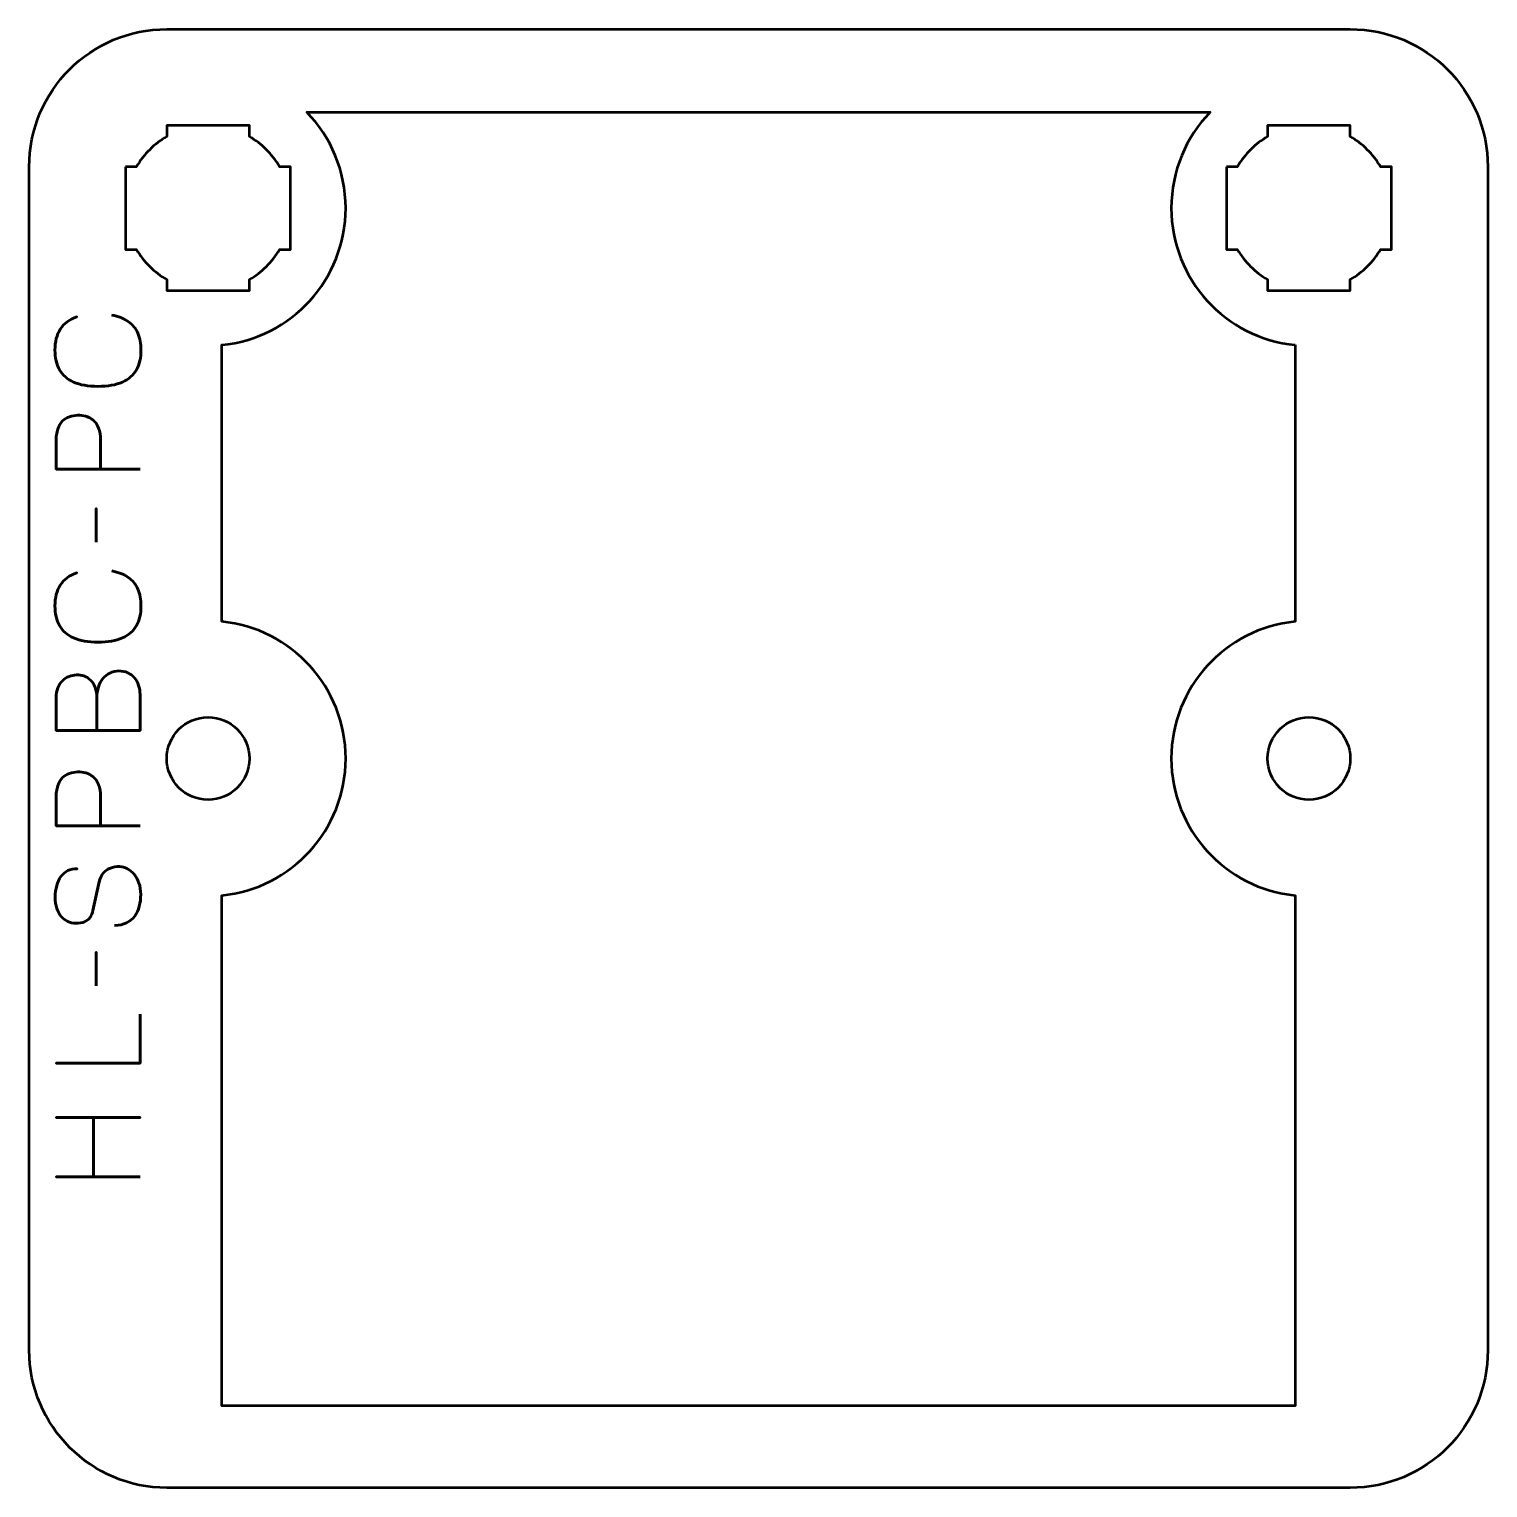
# Model space of a CAD drawing. Header units: centimetres. Extents: x -13.15 to -7.85, y -17.5 to -12.2.
import ezdxf

# ---------------------------------------------------------------- set-up
doc = ezdxf.new("R2010")
doc.units = ezdxf.units.CM
doc.header["$MEASUREMENT"] = 0
doc.layers.add('Layer 1', color=7, linetype='Continuous')

msp = doc.modelspace()

# ---------------------------------------------------------------- linework, layer by layer
at = {"layer": 'Layer 1', "lineweight": 53}
for centre in [(-12.5, -14.85), (-8.5, -14.85)]:
    msp.add_ellipse(centre, major_axis=(0, 0.15), ratio=1, dxfattribs=at)
for points, knots in [([(-10.992, -17.5), (-10.992, -17.5), (-10.008, -17.5), (-10.008, -17.5), (-10.008, -17.5), (-10.008, -17.5), (-9.246, -17.5), (-9.246, -17.5), (-9.246, -17.5), (-9.246, -17.5), (-8.38564, -17.5), (-8.38564, -17.5), (-8.38564, -17.5), (-8.38564, -17.5), (-8.35, -17.5), (-8.35, -17.5), (-8.35, -17.5), (-8.07391, -17.5), (-7.85, -17.27609), (-7.85, -17), (-7.85, -17), (-7.85, -17), (-7.85, -12.7), (-7.85, -12.7), (-7.85, -12.7), (-7.85, -12.42391), (-8.07391, -12.2), (-8.35, -12.2), (-8.35, -12.2), (-8.35, -12.2), (-12.65, -12.2), (-12.65, -12.2), (-12.65, -12.2), (-12.92609, -12.2), (-13.15, -12.42391), (-13.15, -12.7), (-13.15, -12.7), (-13.15, -12.7), (-13.15, -17), (-13.15, -17), (-13.15, -17), (-13.15, -17.27471), (-12.92471, -17.5), (-12.65, -17.5), (-12.65, -17.5), (-12.65, -17.5), (-10.992, -17.5), (-10.992, -17.5)], [0, 0, 0, 0, 0.0833333, 0.0833333, 0.0833333, 0.0833333, 0.1666667, 0.1666667, 0.1666667, 0.1666667, 0.25, 0.25, 0.25, 0.25, 0.3333333, 0.3333333, 0.3333333, 0.3333333, 0.4166667, 0.4166667, 0.4166667, 0.4166667, 0.5, 0.5, 0.5, 0.5, 0.5833333, 0.5833333, 0.5833333, 0.5833333, 0.6666667, 0.6666667, 0.6666667, 0.6666667, 0.75, 0.75, 0.75, 0.75, 0.8333333, 0.8333333, 0.8333333, 0.8333333, 0.9166667, 0.9166667, 0.9166667, 0.9166667, 1, 1, 1, 1]), ([(-8.55, -13.34752), (-8.80263, -13.32243), (-9, -13.10923), (-9, -12.85), (-9, -12.85), (-9, -12.71473), (-8.94622, -12.592), (-8.85893, -12.50199), (-8.85893, -12.50199), (-8.85893, -12.50199), (-12.14107, -12.50199), (-12.14107, -12.50199), (-12.14107, -12.50199), (-12.05378, -12.592), (-12, -12.71473), (-12, -12.85), (-12, -12.85), (-12, -13.10923), (-12.19737, -13.32243), (-12.45, -13.34752), (-12.45, -13.34752), (-12.45, -13.34752), (-12.45, -14.35248), (-12.45, -14.35248), (-12.45, -14.35248), (-12.19737, -14.37757), (-12, -14.59077), (-12, -14.85), (-12, -14.85), (-12, -15.10923), (-12.19737, -15.32243), (-12.45, -15.34752), (-12.45, -15.34752), (-12.45, -15.34752), (-12.45, -17.20199), (-12.45, -17.20199), (-12.45, -17.20199), (-12.45, -17.20199), (-8.55, -17.20199), (-8.55, -17.20199), (-8.55, -17.20199), (-8.55, -17.20199), (-8.55, -15.34752), (-8.55, -15.34752), (-8.55, -15.34752), (-8.80263, -15.32243), (-9, -15.10923), (-9, -14.85), (-9, -14.85), (-9, -14.59077), (-8.80263, -14.37757), (-8.55, -14.35248), (-8.55, -14.35248), (-8.55, -14.35248), (-8.55, -13.34752), (-8.55, -13.34752)], [0, 0, 0, 0, 0.0714286, 0.0714286, 0.0714286, 0.0714286, 0.1428571, 0.1428571, 0.1428571, 0.1428571, 0.2142857, 0.2142857, 0.2142857, 0.2142857, 0.2857143, 0.2857143, 0.2857143, 0.2857143, 0.3571429, 0.3571429, 0.3571429, 0.3571429, 0.4285714, 0.4285714, 0.4285714, 0.4285714, 0.5, 0.5, 0.5, 0.5, 0.5714286, 0.5714286, 0.5714286, 0.5714286, 0.6428571, 0.6428571, 0.6428571, 0.6428571, 0.7142857, 0.7142857, 0.7142857, 0.7142857, 0.7857143, 0.7857143, 0.7857143, 0.7857143, 0.8571429, 0.8571429, 0.8571429, 0.8571429, 0.9285714, 0.9285714, 0.9285714, 0.9285714, 1, 1, 1, 1]), ([(-12.8, -12.7), (-12.8, -12.7), (-12.75985, -12.7), (-12.75985, -12.7), (-12.75985, -12.7), (-12.7335, -12.65447), (-12.69553, -12.6165), (-12.65, -12.59015), (-12.65, -12.59015), (-12.65, -12.59015), (-12.65, -12.55), (-12.65, -12.55), (-12.65, -12.55), (-12.65, -12.55), (-12.5, -12.55), (-12.5, -12.55), (-12.5, -12.55), (-12.5, -12.55), (-12.35, -12.55), (-12.35, -12.55), (-12.35, -12.55), (-12.35, -12.55), (-12.35, -12.59015), (-12.35, -12.59015), (-12.35, -12.59015), (-12.30447, -12.6165), (-12.2665, -12.65447), (-12.24015, -12.7), (-12.24015, -12.7), (-12.24015, -12.7), (-12.2, -12.7), (-12.2, -12.7), (-12.2, -12.7), (-12.2, -12.7), (-12.2, -12.85), (-12.2, -12.85), (-12.2, -12.85), (-12.2, -12.85), (-12.2, -13), (-12.2, -13), (-12.2, -13), (-12.2, -13), (-12.24015, -13), (-12.24015, -13), (-12.24015, -13), (-12.2665, -13.04553), (-12.30447, -13.0835), (-12.35, -13.10985), (-12.35, -13.10985), (-12.35, -13.10985), (-12.35, -13.15), (-12.35, -13.15), (-12.35, -13.15), (-12.35, -13.15), (-12.5, -13.15), (-12.5, -13.15), (-12.5, -13.15), (-12.5, -13.15), (-12.65, -13.15), (-12.65, -13.15), (-12.65, -13.15), (-12.65, -13.15), (-12.65, -13.10985), (-12.65, -13.10985), (-12.65, -13.10985), (-12.69553, -13.0835), (-12.7335, -13.04553), (-12.75985, -13), (-12.75985, -13), (-12.75985, -13), (-12.8, -13), (-12.8, -13), (-12.8, -13), (-12.8, -13), (-12.8, -12.85), (-12.8, -12.85), (-12.8, -12.85), (-12.8, -12.85), (-12.8, -12.7), (-12.8, -12.7)], [0, 0, 0, 0, 0.05, 0.05, 0.05, 0.05, 0.1, 0.1, 0.1, 0.1, 0.15, 0.15, 0.15, 0.15, 0.2, 0.2, 0.2, 0.2, 0.25, 0.25, 0.25, 0.25, 0.3, 0.3, 0.3, 0.3, 0.35, 0.35, 0.35, 0.35, 0.4, 0.4, 0.4, 0.4, 0.45, 0.45, 0.45, 0.45, 0.5, 0.5, 0.5, 0.5, 0.55, 0.55, 0.55, 0.55, 0.6, 0.6, 0.6, 0.6, 0.65, 0.65, 0.65, 0.65, 0.7, 0.7, 0.7, 0.7, 0.75, 0.75, 0.75, 0.75, 0.8, 0.8, 0.8, 0.8, 0.85, 0.85, 0.85, 0.85, 0.9, 0.9, 0.9, 0.9, 0.95, 0.95, 0.95, 0.95, 1, 1, 1, 1]), ([(-8.8, -12.7), (-8.8, -12.7), (-8.75985, -12.7), (-8.75985, -12.7), (-8.75985, -12.7), (-8.7335, -12.65447), (-8.69553, -12.6165), (-8.65, -12.59015), (-8.65, -12.59015), (-8.65, -12.59015), (-8.65, -12.55), (-8.65, -12.55), (-8.65, -12.55), (-8.65, -12.55), (-8.5, -12.55), (-8.5, -12.55), (-8.5, -12.55), (-8.5, -12.55), (-8.35, -12.55), (-8.35, -12.55), (-8.35, -12.55), (-8.35, -12.55), (-8.35, -12.59015), (-8.35, -12.59015), (-8.35, -12.59015), (-8.30447, -12.6165), (-8.2665, -12.65447), (-8.24015, -12.7), (-8.24015, -12.7), (-8.24015, -12.7), (-8.2, -12.7), (-8.2, -12.7), (-8.2, -12.7), (-8.2, -12.7), (-8.2, -12.85), (-8.2, -12.85), (-8.2, -12.85), (-8.2, -12.85), (-8.2, -13), (-8.2, -13), (-8.2, -13), (-8.2, -13), (-8.24015, -13), (-8.24015, -13), (-8.24015, -13), (-8.2665, -13.04553), (-8.30447, -13.0835), (-8.35, -13.10985), (-8.35, -13.10985), (-8.35, -13.10985), (-8.35, -13.15), (-8.35, -13.15), (-8.35, -13.15), (-8.35, -13.15), (-8.5, -13.15), (-8.5, -13.15), (-8.5, -13.15), (-8.5, -13.15), (-8.65, -13.15), (-8.65, -13.15), (-8.65, -13.15), (-8.65, -13.15), (-8.65, -13.10985), (-8.65, -13.10985), (-8.65, -13.10985), (-8.69553, -13.0835), (-8.7335, -13.04553), (-8.75985, -13), (-8.75985, -13), (-8.75985, -13), (-8.8, -13), (-8.8, -13), (-8.8, -13), (-8.8, -13), (-8.8, -12.85), (-8.8, -12.85), (-8.8, -12.85), (-8.8, -12.85), (-8.8, -12.7), (-8.8, -12.7)], [0, 0, 0, 0, 0.05, 0.05, 0.05, 0.05, 0.1, 0.1, 0.1, 0.1, 0.15, 0.15, 0.15, 0.15, 0.2, 0.2, 0.2, 0.2, 0.25, 0.25, 0.25, 0.25, 0.3, 0.3, 0.3, 0.3, 0.35, 0.35, 0.35, 0.35, 0.4, 0.4, 0.4, 0.4, 0.45, 0.45, 0.45, 0.45, 0.5, 0.5, 0.5, 0.5, 0.55, 0.55, 0.55, 0.55, 0.6, 0.6, 0.6, 0.6, 0.65, 0.65, 0.65, 0.65, 0.7, 0.7, 0.7, 0.7, 0.75, 0.75, 0.75, 0.75, 0.8, 0.8, 0.8, 0.8, 0.85, 0.85, 0.85, 0.85, 0.9, 0.9, 0.9, 0.9, 0.95, 0.95, 0.95, 0.95, 1, 1, 1, 1])]:
    msp.add_open_spline(points, degree=3, knots=knots, dxfattribs=at)
at = {"layer": 'Layer 1', "color": 5, "lineweight": 53}
for points, knots in [([(-12.84963, -13.23881), (-12.82543, -13.24333), (-12.80546, -13.25123), (-12.7898, -13.26231), (-12.7898, -13.26231), (-12.7742, -13.27345), (-12.76263, -13.28771), (-12.75508, -13.30506), (-12.75508, -13.30506), (-12.74753, -13.32235), (-12.74372, -13.34267), (-12.74379, -13.36581), (-12.74379, -13.36581), (-12.74372, -13.39396), (-12.74916, -13.41788), (-12.76023, -13.4375), (-12.76023, -13.4375), (-12.77124, -13.45711), (-12.78824, -13.47207), (-12.81131, -13.48237), (-12.81131, -13.48237), (-12.83439, -13.49267), (-12.86395, -13.49782), (-12.9, -13.49789), (-12.9, -13.49789), (-12.93591, -13.49782), (-12.96541, -13.49267), (-12.98848, -13.48237), (-12.98848, -13.48237), (-13.01155, -13.47207), (-13.02862, -13.45711), (-13.0397, -13.4375), (-13.0397, -13.4375), (-13.05078, -13.41788), (-13.05628, -13.39396), (-13.05621, -13.36581), (-13.05621, -13.36581), (-13.05628, -13.33568), (-13.04986, -13.31043), (-13.03695, -13.29011), (-13.03695, -13.29011), (-13.02404, -13.26986), (-13.00407, -13.25497), (-12.97705, -13.24559), (-12.97705, -13.24559), (-13.00407, -13.25497), (-13.02404, -13.26986), (-13.03695, -13.29011), (-13.03695, -13.29011), (-13.04986, -13.31043), (-13.05628, -13.33568), (-13.05621, -13.36581), (-13.05621, -13.36581), (-13.05628, -13.39396), (-13.05078, -13.41788), (-13.0397, -13.4375), (-13.0397, -13.4375), (-13.02862, -13.45711), (-13.01155, -13.47207), (-12.98848, -13.48237), (-12.98848, -13.48237), (-12.96541, -13.49267), (-12.93591, -13.49782), (-12.9, -13.49789), (-12.9, -13.49789), (-12.86395, -13.49782), (-12.83439, -13.49267), (-12.81131, -13.48237), (-12.81131, -13.48237), (-12.78824, -13.47207), (-12.77124, -13.45711), (-12.76023, -13.4375), (-12.76023, -13.4375), (-12.74916, -13.41788), (-12.74372, -13.39396), (-12.74379, -13.36581), (-12.74379, -13.36581), (-12.74372, -13.34267), (-12.74753, -13.32235), (-12.75508, -13.30506), (-12.75508, -13.30506), (-12.76263, -13.28771), (-12.7742, -13.27345), (-12.7898, -13.26231), (-12.7898, -13.26231), (-12.80546, -13.25123), (-12.82543, -13.24333), (-12.84963, -13.23881)], [0, 0, 0, 0, 0.0454545, 0.0454545, 0.0454545, 0.0454545, 0.0909091, 0.0909091, 0.0909091, 0.0909091, 0.1363636, 0.1363636, 0.1363636, 0.1363636, 0.1818182, 0.1818182, 0.1818182, 0.1818182, 0.2272727, 0.2272727, 0.2272727, 0.2272727, 0.2727273, 0.2727273, 0.2727273, 0.2727273, 0.3181818, 0.3181818, 0.3181818, 0.3181818, 0.3636364, 0.3636364, 0.3636364, 0.3636364, 0.4090909, 0.4090909, 0.4090909, 0.4090909, 0.4545455, 0.4545455, 0.4545455, 0.4545455, 0.5, 0.5, 0.5, 0.5, 0.5454545, 0.5454545, 0.5454545, 0.5454545, 0.5909091, 0.5909091, 0.5909091, 0.5909091, 0.6363636, 0.6363636, 0.6363636, 0.6363636, 0.6818182, 0.6818182, 0.6818182, 0.6818182, 0.7272727, 0.7272727, 0.7272727, 0.7272727, 0.7727273, 0.7727273, 0.7727273, 0.7727273, 0.8181818, 0.8181818, 0.8181818, 0.8181818, 0.8636364, 0.8636364, 0.8636364, 0.8636364, 0.9090909, 0.9090909, 0.9090909, 0.9090909, 0.9545455, 0.9545455, 0.9545455, 0.9545455, 1, 1, 1, 1]), ([(-12.74718, -13.79845), (-12.74718, -13.79845), (-13.0524, -13.79845), (-13.0524, -13.79845), (-13.0524, -13.79845), (-13.0524, -13.79845), (-13.0524, -13.70108), (-13.0524, -13.70108), (-13.0524, -13.70108), (-13.05233, -13.68161), (-13.05014, -13.6656), (-13.04591, -13.65297), (-13.04591, -13.65297), (-13.04175, -13.64041), (-13.03596, -13.63053), (-13.02862, -13.6234), (-13.02862, -13.6234), (-13.02136, -13.61628), (-13.01303, -13.6112), (-13.00365, -13.60809), (-13.00365, -13.60809), (-12.99426, -13.60506), (-12.98446, -13.6033), (-12.97408, -13.60287), (-12.97408, -13.60287), (-12.96371, -13.60238), (-12.95355, -13.60358), (-12.94368, -13.6064), (-12.94368, -13.6064), (-12.9338, -13.60929), (-12.92484, -13.61416), (-12.91679, -13.62115), (-12.91679, -13.62115), (-12.90875, -13.62806), (-12.90233, -13.63744), (-12.8976, -13.64923), (-12.8976, -13.64923), (-12.89281, -13.66101), (-12.89041, -13.67561), (-12.89027, -13.69304), (-12.89027, -13.69304), (-12.89027, -13.69304), (-12.89027, -13.79845), (-12.89027, -13.79845), (-12.89027, -13.79845), (-12.89027, -13.79845), (-12.89027, -13.69304), (-12.89027, -13.69304), (-12.89027, -13.69304), (-12.89041, -13.67597), (-12.89281, -13.6615), (-12.8976, -13.64979), (-12.8976, -13.64979), (-12.90233, -13.63801), (-12.90875, -13.62862), (-12.91679, -13.62157), (-12.91679, -13.62157), (-12.92484, -13.61458), (-12.9338, -13.60957), (-12.94368, -13.60661), (-12.94368, -13.60661), (-12.95355, -13.60365), (-12.96371, -13.60238), (-12.97408, -13.60287), (-12.97408, -13.60287), (-12.98446, -13.6033), (-12.99426, -13.60506), (-13.00365, -13.60823), (-13.00365, -13.60823), (-13.01303, -13.61134), (-13.02136, -13.61656), (-13.02862, -13.62369), (-13.02862, -13.62369), (-13.03596, -13.63088), (-13.04175, -13.64076), (-13.04591, -13.65332), (-13.04591, -13.65332), (-13.05014, -13.66595), (-13.05233, -13.68182), (-13.0524, -13.70108), (-13.0524, -13.70108), (-13.0524, -13.70108), (-13.0524, -13.79845), (-13.0524, -13.79845), (-13.0524, -13.79845), (-13.0524, -13.79845), (-12.74718, -13.79845), (-12.74718, -13.79845)], [0, 0, 0, 0, 0.0454545, 0.0454545, 0.0454545, 0.0454545, 0.0909091, 0.0909091, 0.0909091, 0.0909091, 0.1363636, 0.1363636, 0.1363636, 0.1363636, 0.1818182, 0.1818182, 0.1818182, 0.1818182, 0.2272727, 0.2272727, 0.2272727, 0.2272727, 0.2727273, 0.2727273, 0.2727273, 0.2727273, 0.3181818, 0.3181818, 0.3181818, 0.3181818, 0.3636364, 0.3636364, 0.3636364, 0.3636364, 0.4090909, 0.4090909, 0.4090909, 0.4090909, 0.4545455, 0.4545455, 0.4545455, 0.4545455, 0.5, 0.5, 0.5, 0.5, 0.5454545, 0.5454545, 0.5454545, 0.5454545, 0.5909091, 0.5909091, 0.5909091, 0.5909091, 0.6363636, 0.6363636, 0.6363636, 0.6363636, 0.6818182, 0.6818182, 0.6818182, 0.6818182, 0.7272727, 0.7272727, 0.7272727, 0.7272727, 0.7727273, 0.7727273, 0.7727273, 0.7727273, 0.8181818, 0.8181818, 0.8181818, 0.8181818, 0.8636364, 0.8636364, 0.8636364, 0.8636364, 0.9090909, 0.9090909, 0.9090909, 0.9090909, 0.9545455, 0.9545455, 0.9545455, 0.9545455, 1, 1, 1, 1]), ([(-12.90678, -14.0643), (-12.90678, -14.0643), (-12.90678, -13.94111), (-12.90678, -13.94111), (-12.90678, -13.94111), (-12.90678, -13.94111), (-12.90678, -14.0643), (-12.90678, -14.0643)], [0, 0, 0, 0, 0.5, 0.5, 0.5, 0.5, 1, 1, 1, 1]), ([(-12.84963, -14.16844), (-12.82543, -14.17296), (-12.80546, -14.18086), (-12.7898, -14.19194), (-12.7898, -14.19194), (-12.7742, -14.20308), (-12.76263, -14.21734), (-12.75508, -14.23469), (-12.75508, -14.23469), (-12.74753, -14.25198), (-12.74372, -14.2723), (-12.74379, -14.29544), (-12.74379, -14.29544), (-12.74372, -14.32359), (-12.74916, -14.34751), (-12.76023, -14.36713), (-12.76023, -14.36713), (-12.77124, -14.38674), (-12.78824, -14.4017), (-12.81131, -14.412), (-12.81131, -14.412), (-12.83439, -14.4223), (-12.86395, -14.42745), (-12.9, -14.42752), (-12.9, -14.42752), (-12.93591, -14.42745), (-12.96541, -14.4223), (-12.98848, -14.412), (-12.98848, -14.412), (-13.01155, -14.4017), (-13.02862, -14.38674), (-13.0397, -14.36713), (-13.0397, -14.36713), (-13.05078, -14.34751), (-13.05628, -14.32359), (-13.05621, -14.29544), (-13.05621, -14.29544), (-13.05628, -14.26531), (-13.04986, -14.24006), (-13.03695, -14.21974), (-13.03695, -14.21974), (-13.02404, -14.19949), (-13.00407, -14.1846), (-12.97705, -14.17522), (-12.97705, -14.17522), (-13.00407, -14.1846), (-13.02404, -14.19949), (-13.03695, -14.21974), (-13.03695, -14.21974), (-13.04986, -14.24006), (-13.05628, -14.26531), (-13.05621, -14.29544), (-13.05621, -14.29544), (-13.05628, -14.32359), (-13.05078, -14.34751), (-13.0397, -14.36713), (-13.0397, -14.36713), (-13.02862, -14.38674), (-13.01155, -14.4017), (-12.98848, -14.412), (-12.98848, -14.412), (-12.96541, -14.4223), (-12.93591, -14.42745), (-12.9, -14.42752), (-12.9, -14.42752), (-12.86395, -14.42745), (-12.83439, -14.4223), (-12.81131, -14.412), (-12.81131, -14.412), (-12.78824, -14.4017), (-12.77124, -14.38674), (-12.76023, -14.36713), (-12.76023, -14.36713), (-12.74916, -14.34751), (-12.74372, -14.32359), (-12.74379, -14.29544), (-12.74379, -14.29544), (-12.74372, -14.2723), (-12.74753, -14.25198), (-12.75508, -14.23469), (-12.75508, -14.23469), (-12.76263, -14.21734), (-12.7742, -14.20308), (-12.7898, -14.19194), (-12.7898, -14.19194), (-12.80546, -14.18086), (-12.82543, -14.17296), (-12.84963, -14.16844)], [0, 0, 0, 0, 0.0454545, 0.0454545, 0.0454545, 0.0454545, 0.0909091, 0.0909091, 0.0909091, 0.0909091, 0.1363636, 0.1363636, 0.1363636, 0.1363636, 0.1818182, 0.1818182, 0.1818182, 0.1818182, 0.2272727, 0.2272727, 0.2272727, 0.2272727, 0.2727273, 0.2727273, 0.2727273, 0.2727273, 0.3181818, 0.3181818, 0.3181818, 0.3181818, 0.3636364, 0.3636364, 0.3636364, 0.3636364, 0.4090909, 0.4090909, 0.4090909, 0.4090909, 0.4545455, 0.4545455, 0.4545455, 0.4545455, 0.5, 0.5, 0.5, 0.5, 0.5454545, 0.5454545, 0.5454545, 0.5454545, 0.5909091, 0.5909091, 0.5909091, 0.5909091, 0.6363636, 0.6363636, 0.6363636, 0.6363636, 0.6818182, 0.6818182, 0.6818182, 0.6818182, 0.7272727, 0.7272727, 0.7272727, 0.7272727, 0.7727273, 0.7727273, 0.7727273, 0.7727273, 0.8181818, 0.8181818, 0.8181818, 0.8181818, 0.8636364, 0.8636364, 0.8636364, 0.8636364, 0.9090909, 0.9090909, 0.9090909, 0.9090909, 0.9545455, 0.9545455, 0.9545455, 0.9545455, 1, 1, 1, 1]), ([(-12.90424, -14.74798), (-12.90424, -14.74798), (-12.90424, -14.63072), (-12.90424, -14.63072), (-12.90424, -14.63072), (-12.90431, -14.61548), (-12.90642, -14.6025), (-12.91059, -14.59156), (-12.91059, -14.59156), (-12.91468, -14.58069), (-12.92025, -14.57188), (-12.92724, -14.56503), (-12.92724, -14.56503), (-12.93422, -14.55819), (-12.94212, -14.55325), (-12.95087, -14.55014), (-12.95087, -14.55014), (-12.95955, -14.54711), (-12.96858, -14.5457), (-12.97789, -14.54605), (-12.97789, -14.54605), (-12.98721, -14.54648), (-12.99624, -14.54845), (-13.00506, -14.55198), (-13.00506, -14.55198), (-13.01388, -14.55544), (-13.02185, -14.56066), (-13.02898, -14.5675), (-13.02898, -14.5675), (-13.0361, -14.57434), (-13.04175, -14.58288), (-13.04591, -14.59325), (-13.04591, -14.59325), (-13.05014, -14.60363), (-13.05233, -14.61583), (-13.0524, -14.62987), (-13.0524, -14.62987), (-13.0524, -14.62987), (-13.0524, -14.74798), (-13.0524, -14.74798), (-13.0524, -14.74798), (-13.0524, -14.74798), (-12.74718, -14.74798), (-12.74718, -14.74798), (-12.74718, -14.74798), (-12.74718, -14.74798), (-12.74718, -14.61802), (-12.74718, -14.61802), (-12.74718, -14.61802), (-12.74718, -14.60588), (-12.74894, -14.59459), (-12.7524, -14.58415), (-12.7524, -14.58415), (-12.75593, -14.57371), (-12.76094, -14.56461), (-12.76757, -14.55671), (-12.76757, -14.55671), (-12.77427, -14.54887), (-12.78232, -14.54274), (-12.79184, -14.53836), (-12.79184, -14.53836), (-12.80137, -14.53399), (-12.81216, -14.53173), (-12.82423, -14.53166), (-12.82423, -14.53166), (-12.83636, -14.53194), (-12.8473, -14.53448), (-12.8571, -14.53935), (-12.8571, -14.53935), (-12.86691, -14.54422), (-12.87531, -14.55099), (-12.88229, -14.55974), (-12.88229, -14.55974), (-12.88935, -14.56849), (-12.89478, -14.57893), (-12.89852, -14.59093), (-12.89852, -14.59093), (-12.90226, -14.60292), (-12.90416, -14.61618), (-12.90424, -14.63072), (-12.90424, -14.63072), (-12.90416, -14.61618), (-12.90226, -14.60292), (-12.89852, -14.59093), (-12.89852, -14.59093), (-12.89478, -14.57893), (-12.88935, -14.56849), (-12.88229, -14.55974), (-12.88229, -14.55974), (-12.87531, -14.55099), (-12.86691, -14.54422), (-12.8571, -14.53935), (-12.8571, -14.53935), (-12.8473, -14.53448), (-12.83636, -14.53194), (-12.82423, -14.53166), (-12.82423, -14.53166), (-12.81216, -14.53173), (-12.80137, -14.53399), (-12.79184, -14.53836), (-12.79184, -14.53836), (-12.78232, -14.54274), (-12.77427, -14.54887), (-12.76757, -14.55671), (-12.76757, -14.55671), (-12.76094, -14.56461), (-12.75593, -14.57371), (-12.7524, -14.58415), (-12.7524, -14.58415), (-12.74894, -14.59459), (-12.74718, -14.60588), (-12.74718, -14.61802), (-12.74718, -14.61802), (-12.74718, -14.61802), (-12.74718, -14.74798), (-12.74718, -14.74798), (-12.74718, -14.74798), (-12.74718, -14.74798), (-13.0524, -14.74798), (-13.0524, -14.74798), (-13.0524, -14.74798), (-13.0524, -14.74798), (-13.0524, -14.62987), (-13.0524, -14.62987), (-13.0524, -14.62987), (-13.05233, -14.61583), (-13.05014, -14.60363), (-13.04591, -14.59325), (-13.04591, -14.59325), (-13.04175, -14.58288), (-13.0361, -14.57434), (-13.02898, -14.5675), (-13.02898, -14.5675), (-13.02185, -14.56066), (-13.01388, -14.55544), (-13.00506, -14.55198), (-13.00506, -14.55198), (-12.99624, -14.54845), (-12.98721, -14.54648), (-12.97789, -14.54605), (-12.97789, -14.54605), (-12.96858, -14.5457), (-12.95955, -14.54711), (-12.95087, -14.55014), (-12.95087, -14.55014), (-12.94212, -14.55325), (-12.93422, -14.55819), (-12.92724, -14.56503), (-12.92724, -14.56503), (-12.92025, -14.57188), (-12.91468, -14.58069), (-12.91059, -14.59156), (-12.91059, -14.59156), (-12.90642, -14.6025), (-12.90431, -14.61548), (-12.90424, -14.63072), (-12.90424, -14.63072), (-12.90424, -14.63072), (-12.90424, -14.74798), (-12.90424, -14.74798)], [0, 0, 0, 0, 0.025, 0.025, 0.025, 0.025, 0.05, 0.05, 0.05, 0.05, 0.075, 0.075, 0.075, 0.075, 0.1, 0.1, 0.1, 0.1, 0.125, 0.125, 0.125, 0.125, 0.15, 0.15, 0.15, 0.15, 0.175, 0.175, 0.175, 0.175, 0.2, 0.2, 0.2, 0.2, 0.225, 0.225, 0.225, 0.225, 0.25, 0.25, 0.25, 0.25, 0.275, 0.275, 0.275, 0.275, 0.3, 0.3, 0.3, 0.3, 0.325, 0.325, 0.325, 0.325, 0.35, 0.35, 0.35, 0.35, 0.375, 0.375, 0.375, 0.375, 0.4, 0.4, 0.4, 0.4, 0.425, 0.425, 0.425, 0.425, 0.45, 0.45, 0.45, 0.45, 0.475, 0.475, 0.475, 0.475, 0.5, 0.5, 0.5, 0.5, 0.525, 0.525, 0.525, 0.525, 0.55, 0.55, 0.55, 0.55, 0.575, 0.575, 0.575, 0.575, 0.6, 0.6, 0.6, 0.6, 0.625, 0.625, 0.625, 0.625, 0.65, 0.65, 0.65, 0.65, 0.675, 0.675, 0.675, 0.675, 0.7, 0.7, 0.7, 0.7, 0.725, 0.725, 0.725, 0.725, 0.75, 0.75, 0.75, 0.75, 0.775, 0.775, 0.775, 0.775, 0.8, 0.8, 0.8, 0.8, 0.825, 0.825, 0.825, 0.825, 0.85, 0.85, 0.85, 0.85, 0.875, 0.875, 0.875, 0.875, 0.9, 0.9, 0.9, 0.9, 0.925, 0.925, 0.925, 0.925, 0.95, 0.95, 0.95, 0.95, 0.975, 0.975, 0.975, 0.975, 1, 1, 1, 1]), ([(-12.74718, -15.09426), (-12.74718, -15.09426), (-13.0524, -15.09426), (-13.0524, -15.09426), (-13.0524, -15.09426), (-13.0524, -15.09426), (-13.0524, -14.99689), (-13.0524, -14.99689), (-13.0524, -14.99689), (-13.05233, -14.97742), (-13.05014, -14.96141), (-13.04591, -14.94878), (-13.04591, -14.94878), (-13.04175, -14.93622), (-13.03596, -14.92634), (-13.02862, -14.91921), (-13.02862, -14.91921), (-13.02136, -14.91209), (-13.01303, -14.90701), (-13.00365, -14.9039), (-13.00365, -14.9039), (-12.99426, -14.90087), (-12.98446, -14.89911), (-12.97408, -14.89868), (-12.97408, -14.89868), (-12.96371, -14.89819), (-12.95355, -14.89939), (-12.94368, -14.90221), (-12.94368, -14.90221), (-12.9338, -14.9051), (-12.92484, -14.90997), (-12.91679, -14.91696), (-12.91679, -14.91696), (-12.90875, -14.92387), (-12.90233, -14.93325), (-12.8976, -14.94504), (-12.8976, -14.94504), (-12.89281, -14.95682), (-12.89041, -14.97142), (-12.89027, -14.98885), (-12.89027, -14.98885), (-12.89027, -14.98885), (-12.89027, -15.09426), (-12.89027, -15.09426), (-12.89027, -15.09426), (-12.89027, -15.09426), (-12.89027, -14.98885), (-12.89027, -14.98885), (-12.89027, -14.98885), (-12.89041, -14.97178), (-12.89281, -14.95731), (-12.8976, -14.9456), (-12.8976, -14.9456), (-12.90233, -14.93382), (-12.90875, -14.92443), (-12.91679, -14.91738), (-12.91679, -14.91738), (-12.92484, -14.91039), (-12.9338, -14.90538), (-12.94368, -14.90242), (-12.94368, -14.90242), (-12.95355, -14.89946), (-12.96371, -14.89819), (-12.97408, -14.89868), (-12.97408, -14.89868), (-12.98446, -14.89911), (-12.99426, -14.90087), (-13.00365, -14.90404), (-13.00365, -14.90404), (-13.01303, -14.90715), (-13.02136, -14.91237), (-13.02862, -14.9195), (-13.02862, -14.9195), (-13.03596, -14.92669), (-13.04175, -14.93657), (-13.04591, -14.94913), (-13.04591, -14.94913), (-13.05014, -14.96176), (-13.05233, -14.97763), (-13.0524, -14.99689), (-13.0524, -14.99689), (-13.0524, -14.99689), (-13.0524, -15.09426), (-13.0524, -15.09426), (-13.0524, -15.09426), (-13.0524, -15.09426), (-12.74718, -15.09426), (-12.74718, -15.09426)], [0, 0, 0, 0, 0.0454545, 0.0454545, 0.0454545, 0.0454545, 0.0909091, 0.0909091, 0.0909091, 0.0909091, 0.1363636, 0.1363636, 0.1363636, 0.1363636, 0.1818182, 0.1818182, 0.1818182, 0.1818182, 0.2272727, 0.2272727, 0.2272727, 0.2272727, 0.2727273, 0.2727273, 0.2727273, 0.2727273, 0.3181818, 0.3181818, 0.3181818, 0.3181818, 0.3636364, 0.3636364, 0.3636364, 0.3636364, 0.4090909, 0.4090909, 0.4090909, 0.4090909, 0.4545455, 0.4545455, 0.4545455, 0.4545455, 0.5, 0.5, 0.5, 0.5, 0.5454545, 0.5454545, 0.5454545, 0.5454545, 0.5909091, 0.5909091, 0.5909091, 0.5909091, 0.6363636, 0.6363636, 0.6363636, 0.6363636, 0.6818182, 0.6818182, 0.6818182, 0.6818182, 0.7272727, 0.7272727, 0.7272727, 0.7272727, 0.7727273, 0.7727273, 0.7727273, 0.7727273, 0.8181818, 0.8181818, 0.8181818, 0.8181818, 0.8636364, 0.8636364, 0.8636364, 0.8636364, 0.9090909, 0.9090909, 0.9090909, 0.9090909, 0.9545455, 0.9545455, 0.9545455, 0.9545455, 1, 1, 1, 1]), ([(-12.83947, -15.45621), (-12.82253, -15.45607), (-12.80807, -15.45311), (-12.79607, -15.44718), (-12.79607, -15.44718), (-12.78401, -15.44132), (-12.7742, -15.43314), (-12.76665, -15.42284), (-12.76665, -15.42284), (-12.75903, -15.41247), (-12.75346, -15.40054), (-12.74993, -15.38707), (-12.74993, -15.38707), (-12.74633, -15.37366), (-12.74457, -15.35927), (-12.74464, -15.34403), (-12.74464, -15.34403), (-12.74471, -15.32865), (-12.74697, -15.31482), (-12.75127, -15.30247), (-12.75127, -15.30247), (-12.75558, -15.29019), (-12.76136, -15.27968), (-12.76863, -15.27086), (-12.76863, -15.27086), (-12.7759, -15.26211), (-12.78401, -15.25534), (-12.79304, -15.25054), (-12.79304, -15.25054), (-12.80207, -15.24574), (-12.81131, -15.2432), (-12.82084, -15.24285), (-12.82084, -15.24285), (-12.83333, -15.24243), (-12.84476, -15.24426), (-12.85506, -15.24828), (-12.85506, -15.24828), (-12.86536, -15.25231), (-12.87397, -15.25852), (-12.88102, -15.26691), (-12.88102, -15.26691), (-12.88808, -15.27524), (-12.89302, -15.28575), (-12.89577, -15.29831), (-12.89577, -15.29831), (-12.89577, -15.29831), (-12.91821, -15.40202), (-12.91821, -15.40202), (-12.91821, -15.40202), (-12.92025, -15.41176), (-12.92371, -15.42016), (-12.92851, -15.42707), (-12.92851, -15.42707), (-12.93337, -15.43399), (-12.94008, -15.43935), (-12.94869, -15.44302), (-12.94869, -15.44302), (-12.95722, -15.44669), (-12.96809, -15.44859), (-12.98128, -15.44859), (-12.98128, -15.44859), (-12.9913, -15.44859), (-13.00075, -15.44654), (-13.00964, -15.44238), (-13.00964, -15.44238), (-13.01853, -15.43829), (-13.02637, -15.43222), (-13.03321, -15.42425), (-13.03321, -15.42425), (-13.04012, -15.41628), (-13.04549, -15.4064), (-13.04937, -15.39469), (-13.04937, -15.39469), (-13.05332, -15.3829), (-13.05529, -15.36943), (-13.05536, -15.35419), (-13.05536, -15.35419), (-13.05536, -15.33888), (-13.0536, -15.32484), (-13.05007, -15.312), (-13.05007, -15.312), (-13.04654, -15.29923), (-13.04146, -15.28815), (-13.03469, -15.27884), (-13.03469, -15.27884), (-13.02792, -15.26952), (-13.01959, -15.26233), (-13.00986, -15.25739), (-13.00986, -15.25739), (-13.00005, -15.25245), (-12.98883, -15.25012), (-12.9762, -15.25047), (-12.9762, -15.25047), (-12.98883, -15.25012), (-13.00005, -15.25245), (-13.00986, -15.25739), (-13.00986, -15.25739), (-13.01959, -15.26233), (-13.02792, -15.26952), (-13.03469, -15.27884), (-13.03469, -15.27884), (-13.04146, -15.28815), (-13.04654, -15.29923), (-13.05007, -15.312), (-13.05007, -15.312), (-13.0536, -15.32484), (-13.05536, -15.33888), (-13.05536, -15.35419), (-13.05536, -15.35419), (-13.05529, -15.36943), (-13.05332, -15.3829), (-13.04937, -15.39469), (-13.04937, -15.39469), (-13.04549, -15.4064), (-13.04012, -15.41628), (-13.03321, -15.42425), (-13.03321, -15.42425), (-13.02637, -15.43222), (-13.01853, -15.43829), (-13.00964, -15.44238), (-13.00964, -15.44238), (-13.00075, -15.44654), (-12.9913, -15.44859), (-12.98128, -15.44859), (-12.98128, -15.44859), (-12.96809, -15.44859), (-12.95722, -15.44676), (-12.94876, -15.44323), (-12.94876, -15.44323), (-12.94022, -15.43963), (-12.93359, -15.43434), (-12.92872, -15.42742), (-12.92872, -15.42742), (-12.92392, -15.42051), (-12.92039, -15.41204), (-12.91821, -15.40202), (-12.91821, -15.40202), (-12.91821, -15.40202), (-12.89577, -15.29831), (-12.89577, -15.29831), (-12.89577, -15.29831), (-12.89302, -15.28547), (-12.88808, -15.27488), (-12.88102, -15.26656), (-12.88102, -15.26656), (-12.87397, -15.25816), (-12.86536, -15.25202), (-12.85506, -15.24807), (-12.85506, -15.24807), (-12.84476, -15.24419), (-12.83333, -15.24243), (-12.82084, -15.24285), (-12.82084, -15.24285), (-12.81131, -15.2432), (-12.80207, -15.24574), (-12.79304, -15.25054), (-12.79304, -15.25054), (-12.78401, -15.25534), (-12.7759, -15.26211), (-12.76863, -15.27086), (-12.76863, -15.27086), (-12.76136, -15.27968), (-12.75558, -15.29019), (-12.75127, -15.30247), (-12.75127, -15.30247), (-12.74697, -15.31482), (-12.74471, -15.32865), (-12.74464, -15.34403), (-12.74464, -15.34403), (-12.74457, -15.35927), (-12.74633, -15.37366), (-12.74993, -15.38707), (-12.74993, -15.38707), (-12.75346, -15.40054), (-12.75903, -15.41247), (-12.76665, -15.42284), (-12.76665, -15.42284), (-12.7742, -15.43314), (-12.78401, -15.44132), (-12.79607, -15.44718), (-12.79607, -15.44718), (-12.80807, -15.45311), (-12.82253, -15.45607), (-12.83947, -15.45621)], [0, 0, 0, 0, 0.0217391, 0.0217391, 0.0217391, 0.0217391, 0.0434783, 0.0434783, 0.0434783, 0.0434783, 0.0652174, 0.0652174, 0.0652174, 0.0652174, 0.0869565, 0.0869565, 0.0869565, 0.0869565, 0.1086957, 0.1086957, 0.1086957, 0.1086957, 0.1304348, 0.1304348, 0.1304348, 0.1304348, 0.1521739, 0.1521739, 0.1521739, 0.1521739, 0.173913, 0.173913, 0.173913, 0.173913, 0.1956522, 0.1956522, 0.1956522, 0.1956522, 0.2173913, 0.2173913, 0.2173913, 0.2173913, 0.2391304, 0.2391304, 0.2391304, 0.2391304, 0.2608696, 0.2608696, 0.2608696, 0.2608696, 0.2826087, 0.2826087, 0.2826087, 0.2826087, 0.3043478, 0.3043478, 0.3043478, 0.3043478, 0.326087, 0.326087, 0.326087, 0.326087, 0.3478261, 0.3478261, 0.3478261, 0.3478261, 0.3695652, 0.3695652, 0.3695652, 0.3695652, 0.3913043, 0.3913043, 0.3913043, 0.3913043, 0.4130435, 0.4130435, 0.4130435, 0.4130435, 0.4347826, 0.4347826, 0.4347826, 0.4347826, 0.4565217, 0.4565217, 0.4565217, 0.4565217, 0.4782609, 0.4782609, 0.4782609, 0.4782609, 0.5, 0.5, 0.5, 0.5, 0.5217391, 0.5217391, 0.5217391, 0.5217391, 0.5434783, 0.5434783, 0.5434783, 0.5434783, 0.5652174, 0.5652174, 0.5652174, 0.5652174, 0.5869565, 0.5869565, 0.5869565, 0.5869565, 0.6086957, 0.6086957, 0.6086957, 0.6086957, 0.6304348, 0.6304348, 0.6304348, 0.6304348, 0.6521739, 0.6521739, 0.6521739, 0.6521739, 0.673913, 0.673913, 0.673913, 0.673913, 0.6956522, 0.6956522, 0.6956522, 0.6956522, 0.7173913, 0.7173913, 0.7173913, 0.7173913, 0.7391304, 0.7391304, 0.7391304, 0.7391304, 0.7608696, 0.7608696, 0.7608696, 0.7608696, 0.7826087, 0.7826087, 0.7826087, 0.7826087, 0.8043478, 0.8043478, 0.8043478, 0.8043478, 0.826087, 0.826087, 0.826087, 0.826087, 0.8478261, 0.8478261, 0.8478261, 0.8478261, 0.8695652, 0.8695652, 0.8695652, 0.8695652, 0.8913043, 0.8913043, 0.8913043, 0.8913043, 0.9130435, 0.9130435, 0.9130435, 0.9130435, 0.9347826, 0.9347826, 0.9347826, 0.9347826, 0.9565217, 0.9565217, 0.9565217, 0.9565217, 0.9782609, 0.9782609, 0.9782609, 0.9782609, 1, 1, 1, 1]), ([(-12.90678, -15.67634), (-12.90678, -15.67634), (-12.90678, -15.55315), (-12.90678, -15.55315), (-12.90678, -15.55315), (-12.90678, -15.55315), (-12.90678, -15.67634), (-12.90678, -15.67634)], [0, 0, 0, 0, 0.5, 0.5, 0.5, 0.5, 1, 1, 1, 1]), ([(-12.74718, -15.77836), (-12.74718, -15.77836), (-12.74718, -15.95658), (-12.74718, -15.95658), (-12.74718, -15.95658), (-12.74718, -15.95658), (-13.0524, -15.95658), (-13.0524, -15.95658), (-13.0524, -15.95658), (-13.0524, -15.95658), (-12.74718, -15.95658), (-12.74718, -15.95658), (-12.74718, -15.95658), (-12.74718, -15.95658), (-12.74718, -15.77836), (-12.74718, -15.77836)], [0, 0, 0, 0, 0.25, 0.25, 0.25, 0.25, 0.5, 0.5, 0.5, 0.5, 0.75, 0.75, 0.75, 0.75, 1, 1, 1, 1]), ([(-12.74718, -16.36975), (-12.74718, -16.36975), (-12.91609, -16.36975), (-12.91609, -16.36975), (-12.91609, -16.36975), (-12.91609, -16.36975), (-12.91609, -16.15428), (-12.91609, -16.15428), (-12.91609, -16.15428), (-12.91609, -16.15428), (-12.74718, -16.15428), (-12.74718, -16.15428), (-12.74718, -16.15428), (-12.74718, -16.15428), (-13.05198, -16.15428), (-13.05198, -16.15428), (-13.05198, -16.15428), (-13.05198, -16.15428), (-12.91609, -16.15428), (-12.91609, -16.15428), (-12.91609, -16.15428), (-12.91609, -16.15428), (-12.91609, -16.36975), (-12.91609, -16.36975), (-12.91609, -16.36975), (-12.91609, -16.36975), (-13.05198, -16.36975), (-13.05198, -16.36975), (-13.05198, -16.36975), (-13.05198, -16.36975), (-12.74718, -16.36975), (-12.74718, -16.36975)], [0, 0, 0, 0, 0.125, 0.125, 0.125, 0.125, 0.25, 0.25, 0.25, 0.25, 0.375, 0.375, 0.375, 0.375, 0.5, 0.5, 0.5, 0.5, 0.625, 0.625, 0.625, 0.625, 0.75, 0.75, 0.75, 0.75, 0.875, 0.875, 0.875, 0.875, 1, 1, 1, 1])]:
    msp.add_open_spline(points, degree=3, knots=knots, dxfattribs=at)

doc.saveas('drawing.dxf')
